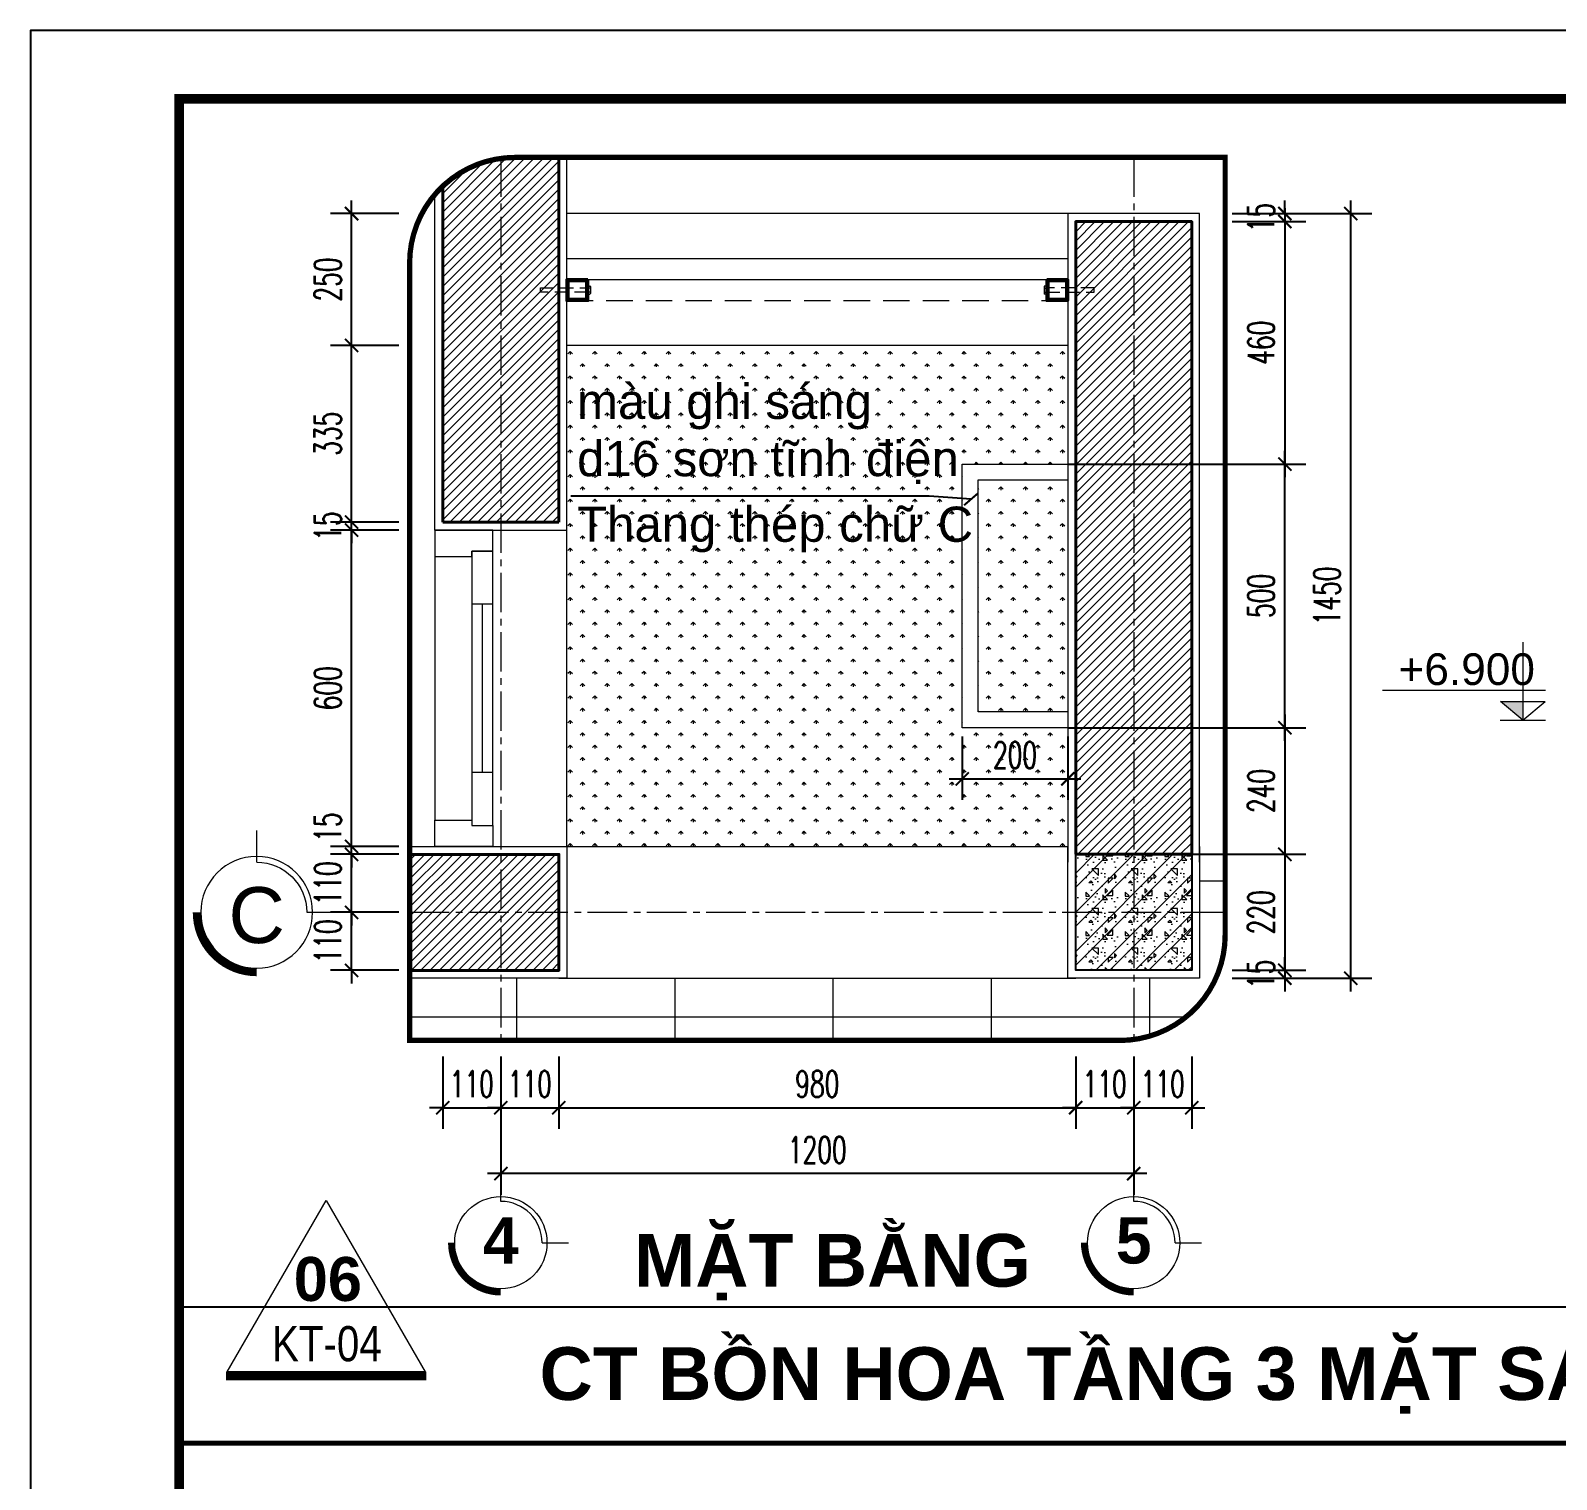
# Model space of a CAD drawing. Header units: millimetres. Extents: x -229618 to 2906, y -178063 to 96806.
# Drawn here: x -63420 to -60527, y -51748 to -49001 of the extents above; entities that cross this region are included whole.
import ezdxf
from ezdxf.enums import TextEntityAlignment as Align

# ---------------------------------------------------------------- set-up
doc = ezdxf.new("R2010")
doc.units = ezdxf.units.MM
doc.header["$LTSCALE"] = 200
doc.header["$MEASUREMENT"] = 0
doc.header["$PDMODE"] = 3
doc.header["$PDSIZE"] = 50
doc.linetypes.add('CENTER2', pattern=[1.125, 0.75, -0.125, 0.125, -0.125])
doc.linetypes.add('DASHED2', pattern=[0.375, 0.25, -0.125])
doc.layers.get('0').update_dxf_attribs({"color": 95, "linetype": 'CONTINUOUS'})
doc.layers.get('DEFPOINTS').update_dxf_attribs({"linetype": 'CONTINUOUS'})
for name, color, linetype, lineweight in [('cat', 1, 'CONTINUOUS', 40), ('hatch', 250, 'CONTINUOUS', 5), ('khuat', 8, 'DASHED2', 15), ('nho', 252, 'CONTINUOUS', 15), ('thay', 7, 'CONTINUOUS', 18), ('tim', 18, 'CENTER2', 9)]:
    doc.layers.add(name, color=color, linetype=linetype, lineweight=lineweight)
for name, color, linetype in [('COT', 2, 'CONTINUOUS'), ('CUA', 145, 'CONTINUOUS'), ('DIM', 251, 'CONTINUOUS'), ('KHUNGTEN', 7, 'CONTINUOUS'), ('TEXT', 33, 'CONTINUOUS')]:
    doc.layers.add(name, color=color, linetype=linetype)
doc.layers.add('in', color=203, linetype='CONTINUOUS', lineweight=5, plot=False)
doc.styles.add('Aria H B iso', font='Vharialb_0.ttf')
doc.styles.add('Aria H iso', font='Vharial_0.ttf')
doc.styles.add('Arial iso', font='vnarial_0.ttf')
doc.styles.add('Arial N   H iso', font='Vharialn_0.ttf')
doc.styles.add('Arial N  iso', font='vnarialn_0.ttf')
doc.styles.add('Scale', font='vnsimli.shx', dxfattribs={"width": 0.65, "bigfont": 'bigfont.shx'})
doc.dimstyles.new('Scale', dxfattribs={"dimscale": 75, "dimtxt": 2, "dimasz": 1, "dimexe": 1.6, "dimexo": 0, "dimgap": 0.8, "dimtad": 1, "dimdec": 0, "dimzin": 0, "dimdsep": 46, "dimtxsty": 'Scale', "dimblk": 'ARCHTICK', "dimcen": 0.1, "dimdle": 1, "dimclrd": 256, "dimclre": 256, "dimclrt": 3, "dimadec": 0, "dimazin": 0, "dimtfac": 1, "dimtdec": 0, "dimtix": 1, "dimtmove": 2, "dimatfit": 3, "dimldrblk": 'ARCHTICK', "dimfxl": 0, "dimtolj": 1, "dimtzin": 0, "dimarcsym": 0})

# ---------------------------------------------------------------- blocks, each defined once
blk = doc.blocks.new('ct')
at = {"layer": 'thay', "ltscale": 600}
blk.add_line((8891, 0), (-8891, 0), dxfattribs=at)
blk.add_lwpolyline([(0, 15400), (14294, -9358), (-14294, -9358)], close=True, dxfattribs=at)
at = {"layer": 'thay', "color": 1, "ltscale": 600, "const_width": 1270}
blk.add_lwpolyline([(-14464, -9993), (14464, -9993)], dxfattribs=at)
at = {"layer": 'TEXT'}
for tag, height, style, p in [('01', 6350, 'Aria H B iso', (238, 862)), ('KT-00', 5080, 'Arial N   H iso', (96, -7856))]:
    blk.add_attdef(tag, text='', height=height, dxfattribs=dict(at, style=style)).set_placement(p, align=Align.CENTER)
blk = doc.blocks.new('*U870')
at = {"layer": 'thay', "ltscale": 600}
for p, q in [((534, -513), (874, -513)), ((0, -1047), (0, -1387))]:
    blk.add_line(p, q, dxfattribs=at)
at = {"layer": 'thay', "ltscale": 600, "const_width": 85.2}
blk.add_lwpolyline([(-639, -513, -0.414214), (0, 126, -0.414214)], format="xyb", dxfattribs=at)
at = {"layer": 'thay', "ltscale": 600}
blk.add_circle((0, -513), 596, dxfattribs=at)
blk.add_arc((0, -513), 534, 270, 0, dxfattribs=at)
at = {"layer": 'TEXT', "linetype": 'Continuous', "style": 'Aria H iso'}
blk.add_attdef('A', text='', height=596, dxfattribs=at).set_placement((0, -781), align=Align.CENTER)
blk = doc.blocks.new('_ArchTick')
at = {"color": 0, "linetype": 'ByBlock', "const_width": 0.15}
blk.add_lwpolyline([(-0.5, -0.5), (0.5, 0.5)], dxfattribs=at)
blk = doc.blocks.new('*D1297')
at = {"layer": 'DEFPOINTS', "color": 0}
for p in [(-62638.4, -50945.9), (-62528.4, -50945.9), (-62528.4, -51043.2)]:
    blk.add_point(p, dxfattribs=at)
at = {"layer": 'DIM', "lineweight": -2}
for p, q in [((-62638.4, -50945.9), (-62638.4, -51083.2)), ((-62528.4, -50945.9), (-62528.4, -51083.2)), ((-62638.4, -51043.2), (-62663.4, -51043.2)), ((-62638.4, -51043.2), (-62528.4, -51043.2)), ((-62528.4, -51043.2), (-62503.4, -51043.2))]:
    blk.add_line(p, q, dxfattribs=at)
at = {"layer": 'DIM', "lineweight": -2, "xscale": 25, "yscale": 25, "zscale": 25}
blk.add_blockref('_ArchTick', (-62638.4, -51043.2), dxfattribs=at)
at = {"layer": 'DIM', "lineweight": -2, "xscale": 25, "yscale": 25, "zscale": 25, "rotation": 180}
blk.add_blockref('_ArchTick', (-62528.4, -51043.2), dxfattribs=at)
at = {"layer": 'DIM', "color": 3, "insert": (-62583.4, -50998.2), "char_height": 50, "attachment_point": 5, "style": 'Scale'}
blk.add_mtext('\\A1;110', dxfattribs=at)
blk = doc.blocks.new('*D1298')
at = {"layer": 'DEFPOINTS', "color": 0}
for p in [(-62528.4, -50945.9), (-62418.4, -50945.9), (-62418.4, -51043.2)]:
    blk.add_point(p, dxfattribs=at)
at = {"layer": 'DIM', "lineweight": -2}
for p, q in [((-62528.4, -50945.9), (-62528.4, -51083.2)), ((-62418.4, -50945.9), (-62418.4, -51083.2)), ((-62528.4, -51043.2), (-62553.4, -51043.2)), ((-62528.4, -51043.2), (-62418.4, -51043.2)), ((-62418.4, -51043.2), (-62393.4, -51043.2))]:
    blk.add_line(p, q, dxfattribs=at)
at = {"layer": 'DIM', "lineweight": -2, "xscale": 25, "yscale": 25, "zscale": 25}
blk.add_blockref('_ArchTick', (-62528.4, -51043.2), dxfattribs=at)
at = {"layer": 'DIM', "lineweight": -2, "xscale": 25, "yscale": 25, "zscale": 25, "rotation": 180}
blk.add_blockref('_ArchTick', (-62418.4, -51043.2), dxfattribs=at)
at = {"layer": 'DIM', "color": 3, "insert": (-62473.4, -50998.2), "char_height": 50, "attachment_point": 5, "style": 'Scale'}
blk.add_mtext('\\A1;110', dxfattribs=at)
blk = doc.blocks.new('*D1299')
at = {"layer": 'DEFPOINTS', "color": 0}
for p in [(-62418.4, -50945.9), (-61438.4, -50945.9), (-61438.4, -51043.2)]:
    blk.add_point(p, dxfattribs=at)
at = {"layer": 'DIM', "lineweight": -2}
for p, q in [((-62418.4, -50945.9), (-62418.4, -51083.2)), ((-61438.4, -50945.9), (-61438.4, -51083.2)), ((-62443.4, -51043.2), (-61413.4, -51043.2))]:
    blk.add_line(p, q, dxfattribs=at)
at = {"layer": 'DIM', "lineweight": -2, "xscale": 25, "yscale": 25, "zscale": 25, "rotation": 180}
blk.add_blockref('_ArchTick', (-62418.4, -51043.2), dxfattribs=at)
at = {"layer": 'DIM', "lineweight": -2, "xscale": 25, "yscale": 25, "zscale": 25}
blk.add_blockref('_ArchTick', (-61438.4, -51043.2), dxfattribs=at)
at = {"layer": 'DIM', "color": 3, "insert": (-61928.4, -50998.2), "char_height": 50, "attachment_point": 5, "style": 'Scale'}
blk.add_mtext('\\A1;980', dxfattribs=at)
blk = doc.blocks.new('*D1300')
at = {"layer": 'DEFPOINTS', "color": 0}
for p in [(-61438.4, -50945.9), (-61328.4, -50945.9), (-61328.4, -51043.2)]:
    blk.add_point(p, dxfattribs=at)
at = {"layer": 'DIM', "lineweight": -2}
for p, q in [((-61438.4, -50945.9), (-61438.4, -51083.2)), ((-61328.4, -50945.9), (-61328.4, -51083.2)), ((-61438.4, -51043.2), (-61463.4, -51043.2)), ((-61438.4, -51043.2), (-61328.4, -51043.2)), ((-61328.4, -51043.2), (-61303.4, -51043.2))]:
    blk.add_line(p, q, dxfattribs=at)
at = {"layer": 'DIM', "lineweight": -2, "xscale": 25, "yscale": 25, "zscale": 25}
blk.add_blockref('_ArchTick', (-61438.4, -51043.2), dxfattribs=at)
at = {"layer": 'DIM', "lineweight": -2, "xscale": 25, "yscale": 25, "zscale": 25, "rotation": 180}
blk.add_blockref('_ArchTick', (-61328.4, -51043.2), dxfattribs=at)
at = {"layer": 'DIM', "color": 3, "insert": (-61383.4, -50998.2), "char_height": 50, "attachment_point": 5, "style": 'Scale'}
blk.add_mtext('\\A1;110', dxfattribs=at)
blk = doc.blocks.new('*D1301')
at = {"layer": 'DEFPOINTS', "color": 0}
for p in [(-61328.4, -50945.9), (-61218.4, -50945.9), (-61218.4, -51043.2)]:
    blk.add_point(p, dxfattribs=at)
at = {"layer": 'DIM', "lineweight": -2}
for p, q in [((-61328.4, -50945.9), (-61328.4, -51083.2)), ((-61218.4, -50945.9), (-61218.4, -51083.2)), ((-61328.4, -51043.2), (-61353.4, -51043.2)), ((-61328.4, -51043.2), (-61218.4, -51043.2)), ((-61218.4, -51043.2), (-61193.4, -51043.2))]:
    blk.add_line(p, q, dxfattribs=at)
at = {"layer": 'DIM', "lineweight": -2, "xscale": 25, "yscale": 25, "zscale": 25}
blk.add_blockref('_ArchTick', (-61328.4, -51043.2), dxfattribs=at)
at = {"layer": 'DIM', "lineweight": -2, "xscale": 25, "yscale": 25, "zscale": 25, "rotation": 180}
blk.add_blockref('_ArchTick', (-61218.4, -51043.2), dxfattribs=at)
at = {"layer": 'DIM', "color": 3, "insert": (-61273.4, -50998.2), "char_height": 50, "attachment_point": 5, "style": 'Scale'}
blk.add_mtext('\\A1;110', dxfattribs=at)
blk = doc.blocks.new('*D1302')
at = {"layer": 'DEFPOINTS', "color": 0}
for p in [(-62528.4, -50945.9), (-61328.4, -50945.9), (-62528.4, -51168.2)]:
    blk.add_point(p, dxfattribs=at)
at = {"layer": 'DIM', "lineweight": -2}
for p, q in [((-62528.4, -50945.9), (-62528.4, -51208.2)), ((-61328.4, -50945.9), (-61328.4, -51208.2)), ((-61303.4, -51168.2), (-62553.4, -51168.2))]:
    blk.add_line(p, q, dxfattribs=at)
at = {"layer": 'DIM', "lineweight": -2, "xscale": 25, "yscale": 25, "zscale": 25, "rotation": 180}
blk.add_blockref('_ArchTick', (-62528.4, -51168.2), dxfattribs=at)
at = {"layer": 'DIM', "lineweight": -2, "xscale": 25, "yscale": 25, "zscale": 25}
blk.add_blockref('_ArchTick', (-61328.4, -51168.2), dxfattribs=at)
at = {"layer": 'DIM', "color": 3, "insert": (-61928.4, -51123.2), "char_height": 50, "attachment_point": 5, "style": 'Scale'}
blk.add_mtext('\\A1;1200', dxfattribs=at)
blk = doc.blocks.new('*D1303')
at = {"layer": 'DEFPOINTS', "color": 0}
for p in [(-62811.4, -50672.7), (-62721.9, -50672.7), (-62721.9, -50782.7)]:
    blk.add_point(p, dxfattribs=at)
at = {"layer": 'DIM', "lineweight": -2}
for p, q in [((-62811.4, -50672.7), (-62811.4, -50647.7)), ((-62721.9, -50672.7), (-62851.4, -50672.7)), ((-62811.4, -50782.7), (-62811.4, -50672.7)), ((-62721.9, -50782.7), (-62851.4, -50782.7)), ((-62811.4, -50782.7), (-62811.4, -50807.7))]:
    blk.add_line(p, q, dxfattribs=at)
at = {"layer": 'DIM', "lineweight": -2, "xscale": 25, "yscale": 25, "zscale": 25}
for p, rotation in [((-62811.4, -50672.7), 270), ((-62811.4, -50782.7), 90)]:
    blk.add_blockref('_ArchTick', p, dxfattribs=dict(at, rotation=rotation))
at = {"layer": 'DIM', "color": 3, "insert": (-62856.4, -50727.7), "char_height": 50, "attachment_point": 5, "rotation": 90, "style": 'Scale'}
blk.add_mtext('\\A1;110', dxfattribs=at)
blk = doc.blocks.new('*D1304')
at = {"layer": 'DEFPOINTS', "color": 0}
for p in [(-62811.4, -50562.7), (-62721.9, -50562.7), (-62721.9, -50672.7)]:
    blk.add_point(p, dxfattribs=at)
at = {"layer": 'DIM', "lineweight": -2}
for p, q in [((-62811.4, -50562.7), (-62811.4, -50537.7)), ((-62721.9, -50562.7), (-62851.4, -50562.7)), ((-62811.4, -50672.7), (-62811.4, -50562.7)), ((-62721.9, -50672.7), (-62851.4, -50672.7)), ((-62811.4, -50672.7), (-62811.4, -50697.7))]:
    blk.add_line(p, q, dxfattribs=at)
at = {"layer": 'DIM', "lineweight": -2, "xscale": 25, "yscale": 25, "zscale": 25}
for p, rotation in [((-62811.4, -50562.7), 270), ((-62811.4, -50672.7), 90)]:
    blk.add_blockref('_ArchTick', p, dxfattribs=dict(at, rotation=rotation))
at = {"layer": 'DIM', "color": 3, "insert": (-62856.4, -50617.7), "char_height": 50, "attachment_point": 5, "rotation": 90, "style": 'Scale'}
blk.add_mtext('\\A1;110', dxfattribs=at)
blk = doc.blocks.new('*D1305')
at = {"layer": 'DEFPOINTS', "color": 0}
for p in [(-62811.4, -50547.8), (-62721.9, -50547.8), (-62721.9, -50562.7)]:
    blk.add_point(p, dxfattribs=at)
at = {"layer": 'DIM', "lineweight": -2}
for p, q in [((-62811.4, -50547.8), (-62811.4, -50522.8)), ((-62721.9, -50547.8), (-62851.4, -50547.8)), ((-62721.9, -50562.7), (-62851.4, -50562.7)), ((-62811.4, -50562.7), (-62811.4, -50547.8)), ((-62811.4, -50562.7), (-62811.4, -50587.7))]:
    blk.add_line(p, q, dxfattribs=at)
at = {"layer": 'DIM', "lineweight": -2, "xscale": 25, "yscale": 25, "zscale": 25}
for p, rotation in [((-62811.4, -50547.8), 270), ((-62811.4, -50562.7), 90)]:
    blk.add_blockref('_ArchTick', p, dxfattribs=dict(at, rotation=rotation))
at = {"layer": 'DIM', "color": 3, "insert": (-62856.4, -50511.2), "char_height": 50, "attachment_point": 5, "rotation": 90, "style": 'Scale'}
blk.add_mtext('\\A1;15', dxfattribs=at)
blk = doc.blocks.new('*D1306')
at = {"layer": 'DEFPOINTS', "color": 0}
for p in [(-62811.4, -49947.8), (-62721.9, -49947.8), (-62721.9, -50547.8)]:
    blk.add_point(p, dxfattribs=at)
at = {"layer": 'DIM', "lineweight": -2}
for p, q in [((-62811.4, -50572.8), (-62811.4, -49922.8)), ((-62721.9, -49947.8), (-62851.4, -49947.8)), ((-62721.9, -50547.8), (-62851.4, -50547.8))]:
    blk.add_line(p, q, dxfattribs=at)
at = {"layer": 'DIM', "lineweight": -2, "xscale": 25, "yscale": 25, "zscale": 25}
for p, rotation in [((-62811.4, -49947.8), 90), ((-62811.4, -50547.8), 270)]:
    blk.add_blockref('_ArchTick', p, dxfattribs=dict(at, rotation=rotation))
at = {"layer": 'DIM', "color": 3, "insert": (-62856.4, -50247.8), "char_height": 50, "attachment_point": 5, "rotation": 90, "style": 'Scale'}
blk.add_mtext('\\A1;600', dxfattribs=at)
blk = doc.blocks.new('*D1307')
at = {"layer": 'DEFPOINTS', "color": 0}
for p in [(-62811.4, -49932.8), (-62721.9, -49932.8), (-62721.9, -49947.8)]:
    blk.add_point(p, dxfattribs=at)
at = {"layer": 'DIM', "lineweight": -2}
for p, q in [((-62811.4, -49932.8), (-62811.4, -49907.8)), ((-62721.9, -49932.8), (-62851.4, -49932.8)), ((-62811.4, -49947.8), (-62811.4, -49932.8)), ((-62721.9, -49947.8), (-62851.4, -49947.8)), ((-62811.4, -49947.8), (-62811.4, -49972.8))]:
    blk.add_line(p, q, dxfattribs=at)
at = {"layer": 'DIM', "lineweight": -2, "xscale": 25, "yscale": 25, "zscale": 25}
for p, rotation in [((-62811.4, -49932.8), 270), ((-62811.4, -49947.8), 90)]:
    blk.add_blockref('_ArchTick', p, dxfattribs=dict(at, rotation=rotation))
at = {"layer": 'DIM', "color": 3, "insert": (-62856.4, -49940.3), "char_height": 50, "attachment_point": 5, "rotation": 90, "style": 'Scale'}
blk.add_mtext('\\A1;15', dxfattribs=at)
blk = doc.blocks.new('*D1308')
at = {"layer": 'DEFPOINTS', "color": 0}
for p in [(-62811.4, -49597.7), (-62721.9, -49597.7), (-62721.9, -49932.8)]:
    blk.add_point(p, dxfattribs=at)
at = {"layer": 'DIM', "lineweight": -2}
for p, q in [((-62811.4, -49957.8), (-62811.4, -49572.7)), ((-62721.9, -49597.7), (-62851.4, -49597.7)), ((-62721.9, -49932.8), (-62851.4, -49932.8))]:
    blk.add_line(p, q, dxfattribs=at)
at = {"layer": 'DIM', "lineweight": -2, "xscale": 25, "yscale": 25, "zscale": 25}
for p, rotation in [((-62811.4, -49597.7), 90), ((-62811.4, -49932.8), 270)]:
    blk.add_blockref('_ArchTick', p, dxfattribs=dict(at, rotation=rotation))
at = {"layer": 'DIM', "color": 3, "insert": (-62856.4, -49765.2), "char_height": 50, "attachment_point": 5, "rotation": 90, "style": 'Scale'}
blk.add_mtext('\\A1;335', dxfattribs=at)
blk = doc.blocks.new('*D1309')
at = {"layer": 'DEFPOINTS', "color": 0}
for p in [(-62811.4, -49347.7), (-62721.9, -49347.7), (-62721.9, -49597.7)]:
    blk.add_point(p, dxfattribs=at)
at = {"layer": 'DIM', "lineweight": -2}
for p, q in [((-62811.4, -49622.7), (-62811.4, -49322.7)), ((-62721.9, -49347.7), (-62851.4, -49347.7)), ((-62721.9, -49597.7), (-62851.4, -49597.7))]:
    blk.add_line(p, q, dxfattribs=at)
at = {"layer": 'DIM', "lineweight": -2, "xscale": 25, "yscale": 25, "zscale": 25}
for p, rotation in [((-62811.4, -49347.7), 90), ((-62811.4, -49597.7), 270)]:
    blk.add_blockref('_ArchTick', p, dxfattribs=dict(at, rotation=rotation))
at = {"layer": 'DIM', "color": 3, "insert": (-62856.4, -49472.7), "char_height": 50, "attachment_point": 5, "rotation": 90, "style": 'Scale'}
blk.add_mtext('\\A1;250', dxfattribs=at)
blk = doc.blocks.new('*D1310')
at = {"layer": 'DEFPOINTS', "color": 0}
for p in [(-61141.5, -49347.7), (-61141.5, -49362.7), (-61041.8, -49362.7)]:
    blk.add_point(p, dxfattribs=at)
at = {"layer": 'DIM', "lineweight": -2}
for p, q in [((-61041.8, -49347.7), (-61041.8, -49322.7)), ((-61141.5, -49347.7), (-61001.8, -49347.7)), ((-61041.8, -49347.7), (-61041.8, -49362.7)), ((-61141.5, -49362.7), (-61001.8, -49362.7)), ((-61041.8, -49362.7), (-61041.8, -49387.7))]:
    blk.add_line(p, q, dxfattribs=at)
at = {"layer": 'DIM', "lineweight": -2, "xscale": 25, "yscale": 25, "zscale": 25}
for p, rotation in [((-61041.8, -49347.7), 270), ((-61041.8, -49362.7), 90)]:
    blk.add_blockref('_ArchTick', p, dxfattribs=dict(at, rotation=rotation))
at = {"layer": 'DIM', "color": 3, "insert": (-61086.8, -49355.2), "char_height": 50, "attachment_point": 5, "rotation": 90, "style": 'Scale'}
blk.add_mtext('\\A1;15', dxfattribs=at)
blk = doc.blocks.new('*D1311')
at = {"layer": 'DEFPOINTS', "color": 0}
for p in [(-61141.5, -49362.7), (-61141.5, -49822.7), (-61041.8, -49822.7)]:
    blk.add_point(p, dxfattribs=at)
at = {"layer": 'DIM', "lineweight": -2}
for p, q in [((-61041.8, -49337.7), (-61041.8, -49847.7)), ((-61141.5, -49362.7), (-61001.8, -49362.7)), ((-61141.5, -49822.7), (-61001.8, -49822.7))]:
    blk.add_line(p, q, dxfattribs=at)
at = {"layer": 'DIM', "lineweight": -2, "xscale": 25, "yscale": 25, "zscale": 25}
for p, rotation in [((-61041.8, -49362.7), 90), ((-61041.8, -49822.7), 270)]:
    blk.add_blockref('_ArchTick', p, dxfattribs=dict(at, rotation=rotation))
at = {"layer": 'DIM', "color": 3, "insert": (-61086.8, -49592.7), "char_height": 50, "attachment_point": 5, "rotation": 90, "style": 'Scale'}
blk.add_mtext('\\A1;460', dxfattribs=at)
blk = doc.blocks.new('*D1312')
at = {"layer": 'DEFPOINTS', "color": 0}
for p in [(-61141.5, -50562.7), (-61141.5, -50782.7), (-61041.8, -50782.7)]:
    blk.add_point(p, dxfattribs=at)
at = {"layer": 'DIM', "lineweight": -2}
for p, q in [((-61041.8, -50537.7), (-61041.8, -50807.7)), ((-61141.5, -50562.7), (-61001.8, -50562.7)), ((-61141.5, -50782.7), (-61001.8, -50782.7))]:
    blk.add_line(p, q, dxfattribs=at)
at = {"layer": 'DIM', "lineweight": -2, "xscale": 25, "yscale": 25, "zscale": 25}
for p, rotation in [((-61041.8, -50562.7), 90), ((-61041.8, -50782.7), 270)]:
    blk.add_blockref('_ArchTick', p, dxfattribs=dict(at, rotation=rotation))
at = {"layer": 'DIM', "color": 3, "insert": (-61086.8, -50672.7), "char_height": 50, "attachment_point": 5, "rotation": 90, "style": 'Scale'}
blk.add_mtext('\\A1;220', dxfattribs=at)
blk = doc.blocks.new('*D1313')
at = {"layer": 'DEFPOINTS', "color": 0}
for p in [(-61141.5, -50782.7), (-61141.5, -50797.7), (-61041.8, -50797.7)]:
    blk.add_point(p, dxfattribs=at)
at = {"layer": 'DIM', "lineweight": -2}
for p, q in [((-61041.8, -50782.7), (-61041.8, -50757.7)), ((-61141.5, -50782.7), (-61001.8, -50782.7)), ((-61141.5, -50797.7), (-61001.8, -50797.7)), ((-61041.8, -50782.7), (-61041.8, -50797.7)), ((-61041.8, -50797.7), (-61041.8, -50822.7))]:
    blk.add_line(p, q, dxfattribs=at)
at = {"layer": 'DIM', "lineweight": -2, "xscale": 25, "yscale": 25, "zscale": 25}
for p, rotation in [((-61041.8, -50782.7), 270), ((-61041.8, -50797.7), 90)]:
    blk.add_blockref('_ArchTick', p, dxfattribs=dict(at, rotation=rotation))
at = {"layer": 'DIM', "color": 3, "insert": (-61086.8, -50790.2), "char_height": 50, "attachment_point": 5, "rotation": 90, "style": 'Scale'}
blk.add_mtext('\\A1;15', dxfattribs=at)
blk = doc.blocks.new('*D1314')
at = {"layer": 'DEFPOINTS', "color": 0}
for p in [(-61141.5, -49347.7), (-60916.8, -49347.7), (-61141.5, -50797.7)]:
    blk.add_point(p, dxfattribs=at)
at = {"layer": 'DIM', "lineweight": -2}
for p, q in [((-60916.8, -50822.7), (-60916.8, -49322.7)), ((-61141.5, -49347.7), (-60876.8, -49347.7)), ((-61141.5, -50797.7), (-60876.8, -50797.7))]:
    blk.add_line(p, q, dxfattribs=at)
at = {"layer": 'DIM', "lineweight": -2, "xscale": 25, "yscale": 25, "zscale": 25}
for p, rotation in [((-60916.8, -49347.7), 90), ((-60916.8, -50797.7), 270)]:
    blk.add_blockref('_ArchTick', p, dxfattribs=dict(at, rotation=rotation))
at = {"layer": 'DIM', "color": 3, "insert": (-60961.8, -50072.7), "char_height": 50, "attachment_point": 5, "rotation": 90, "style": 'Scale'}
blk.add_mtext('\\A1;1450', dxfattribs=at)
blk = doc.blocks.new('cao do')
at = {"layer": 'thay'}
for p, q in [((0, 444.6), (0, 0)), ((798.2, 170.2), (-128.3, 170.2)), ((0, 0), (-127.9, 106.1)), ((127.9, 106.1), (-127.9, 106.1)), ((0, 0), (127.9, 106.1))]:
    blk.add_line(p, q, dxfattribs=at)
at = {"layer": 'thay', "ltscale": 600}
blk.add_line((128.3, 0), (-128.3, 0), dxfattribs=at)
at = {"layer": 'thay', "color": 150, "ltscale": 600}
blk.add_solid([(0, 0), (0, 106.1), (127.9, 106.1)], dxfattribs=at)
at = {"layer": 'TEXT', "style": 'Arial N  iso'}
blk.add_attdef('%%P0.000', text='', height=200, dxfattribs=at).set_placement((69.5, 290), align=Align.MIDDLE_LEFT)
blk = doc.blocks.new('KhungA3')
at = {"layer": 'DEFPOINTS', "color": 8}
blk.add_lwpolyline([(-3.74, 3.81), (416.31, 3.81), (416.31, 300.81), (-3.74, 300.81)], close=True, dxfattribs=at)
at = {"layer": 'KHUNGTEN', "color": 4, "const_width": 0.724}
blk.add_lwpolyline([(7.54, 8.99), (411.13, 8.99), (411.13, 295.64), (7.54, 295.64)], close=True, dxfattribs=at)
blk = doc.blocks.new('*U800')
at = {"layer": 'thay', "ltscale": 600}
for p, q in [((0, -434.9), (0, -384.9)), ((78.3, -513.2), (128.3, -513.2))]:
    blk.add_line(p, q, dxfattribs=at)
at = {"layer": 'thay', "ltscale": 600, "const_width": 12.5}
blk.add_lwpolyline([(-93.8, -513.2, 0.414214), (0, -607, 0.414214)], format="xyb", dxfattribs=at)
at = {"layer": 'thay', "ltscale": 600}
blk.add_circle((0, -513.2), 87.5, dxfattribs=at)
blk.add_arc((0, -513.2), 78.3, 0, 90, dxfattribs=at)
at = {"layer": 'TEXT', "linetype": 'Continuous', "style": 'Aria H B iso'}
blk.add_attdef('A', text='', height=87.5, dxfattribs=at).set_placement((0, -552.6), align=Align.CENTER)
blk = doc.blocks.new('*D1625')
at = {"layer": 'DEFPOINTS', "color": 0}
for p in [(-61453.4, -50322.7), (-61438.4, -50562.7), (-61041.8, -50562.7)]:
    blk.add_point(p, dxfattribs=at)
at = {"layer": 'DIM', "lineweight": -2}
for p, q in [((-61041.8, -50297.7), (-61041.8, -50587.7)), ((-61453.4, -50322.7), (-61001.8, -50322.7)), ((-61438.4, -50562.7), (-61001.8, -50562.7))]:
    blk.add_line(p, q, dxfattribs=at)
at = {"layer": 'DIM', "lineweight": -2, "xscale": 25, "yscale": 25, "zscale": 25}
for p, rotation in [((-61041.8, -50322.7), 90), ((-61041.8, -50562.7), 270)]:
    blk.add_blockref('_ArchTick', p, dxfattribs=dict(at, rotation=rotation))
at = {"layer": 'DIM', "color": 3, "insert": (-61086.8, -50442.7), "char_height": 50, "attachment_point": 5, "rotation": 90, "style": 'Scale'}
blk.add_mtext('\\A1;240', dxfattribs=at)
blk = doc.blocks.new('*D1626')
at = {"layer": 'DEFPOINTS', "color": 0}
for p in [(-61453.4, -49822.7), (-61041.8, -49822.7), (-61453.4, -50322.7)]:
    blk.add_point(p, dxfattribs=at)
at = {"layer": 'DIM', "lineweight": -2}
for p, q in [((-61453.4, -49822.7), (-61001.8, -49822.7)), ((-61041.8, -50347.7), (-61041.8, -49797.7)), ((-61453.4, -50322.7), (-61001.8, -50322.7))]:
    blk.add_line(p, q, dxfattribs=at)
at = {"layer": 'DIM', "lineweight": -2, "xscale": 25, "yscale": 25, "zscale": 25}
for p, rotation in [((-61041.8, -49822.7), 90), ((-61041.8, -50322.7), 270)]:
    blk.add_blockref('_ArchTick', p, dxfattribs=dict(at, rotation=rotation))
at = {"layer": 'DIM', "color": 3, "insert": (-61086.8, -50072.7), "char_height": 50, "attachment_point": 5, "rotation": 90, "style": 'Scale'}
blk.add_mtext('\\A1;500', dxfattribs=at)
blk = doc.blocks.new('*D1627')
at = {"layer": 'DEFPOINTS', "color": 0}
for p in [(-61653.4, -50339.6), (-61453.4, -50339.6), (-61453.4, -50419.6)]:
    blk.add_point(p, dxfattribs=at)
at = {"layer": 'DIM', "lineweight": -2}
for p, q in [((-61653.4, -50339.6), (-61653.4, -50459.6)), ((-61453.4, -50339.6), (-61453.4, -50459.6)), ((-61678.4, -50419.6), (-61428.4, -50419.6))]:
    blk.add_line(p, q, dxfattribs=at)
at = {"layer": 'DIM', "lineweight": -2, "xscale": 25, "yscale": 25, "zscale": 25, "rotation": 180}
blk.add_blockref('_ArchTick', (-61653.4, -50419.6), dxfattribs=at)
at = {"layer": 'DIM', "lineweight": -2, "xscale": 25, "yscale": 25, "zscale": 25}
blk.add_blockref('_ArchTick', (-61453.4, -50419.6), dxfattribs=at)
at = {"layer": 'DIM', "color": 3, "insert": (-61553.4, -50374.6), "char_height": 50, "attachment_point": 5, "style": 'Scale'}
blk.add_mtext('\\A1;200', dxfattribs=at)

msp = doc.modelspace()

# ---------------------------------------------------------------- hatches: boundary and pattern name
at = {"layer": 'cat'}
h = msp.add_hatch(color=256, dxfattribs=at)
h.paths.add_polyline_path([(-62363.4, -49472.7), (-62403.4, -49472.7), (-62403.4, -49512.7), (-62363.4, -49512.7)])
h.paths.add_polyline_path([(-62365.9, -49475.2), (-62365.9, -49510.2), (-62400.9, -49510.2), (-62400.9, -49475.2)], flags=16)
h = msp.add_hatch(color=256, dxfattribs=at)
h.paths.add_polyline_path([(-61493.4, -49472.7), (-61453.4, -49472.7), (-61453.4, -49512.7), (-61493.4, -49512.7)])
h.paths.add_polyline_path([(-61490.9, -49475.2), (-61490.9, -49510.2), (-61455.9, -49510.2), (-61455.9, -49475.2)], flags=16)
at = {"layer": 'hatch'}
h = msp.add_hatch(dxfattribs=at)
h.set_pattern_fill('ANSI31', color=256, scale=100, style=0)
h.paths.add_polyline_path([(-61218.4, -50562.7), (-61438.4, -50562.7), (-61438.4, -49362.7), (-61218.4, -49362.7)])
h.paths.add_polyline_path([(-62701.3, -50782.7), (-62701.3, -50562.7), (-62638.4, -50562.7), (-62638.4, -50782.7)])
edge = h.paths.add_edge_path()
edge.add_arc((-62501.3, -49441.2), 200, 90, 133.2734, ccw=False)
edge.add_line((-62501.3, -49241.2), (-62418.4, -49241.2))
edge.add_line((-62418.4, -49241.2), (-62418.4, -49932.8))
edge.add_line((-62418.4, -49932.8), (-62638.4, -49932.8))
edge.add_line((-62638.4, -49932.8), (-62638.4, -49295.5))
h.paths.add_polyline_path([(-62638.4, -50562.8), (-62418.4, -50562.8), (-62418.4, -50782.8), (-62638.4, -50782.8)])
at = {"layer": 'hatch', "linetype": 'Continuous'}
h = msp.add_hatch(dxfattribs=at)
h.set_pattern_fill('GRASS', color=256, scale=33, style=0)
h.set_pattern_definition([(270, (5249.851, -110302.155), (-23.334524, -23.334524), [6.1875, -40.481548]), (315, (5249.85, -110302.155), (-23.334524, -23.334524), [6.1875, -26.8125]), (225, (5249.85, -110302.155), (-23.334524, 23.334524), [6.1875, -26.8125])])
h.paths.add_polyline_path([(-61453.4, -50292.7), (-61623.4, -50292.7), (-61623.4, -49852.7), (-61453.4, -49852.7)])
h.paths.add_polyline_path([(-62403.4, -49597.7), (-61453.4, -49597.7), (-61453.4, -49822.7), (-61653.4, -49822.7), (-61653.4, -50322.7), (-61453.4, -50322.7), (-61453.4, -50562.7), (-62418.4, -50562.7), (-62418.4, -50547.8), (-62403.4, -50547.8)])
at = {"layer": 'hatch'}
h = msp.add_hatch(dxfattribs=at)
h.set_pattern_fill('BT', color=256, scale=75, style=0)
h.set_pattern_definition([(0, (62.47, 9.62), (0, 75), [0, -75]), (0, (9.49, 42.05), (0, 75), [0, -75]), (0, (11.835, 28.84), (0, 75), [0, -75]), (0, (38.25, 35.006), (0, 75), [0, -75]), (0, (24.02, 56.574), (0, 75), [0, -75]), (0, (20.2, 47.04), (0, 75), [0, -75]), (0, (26.95, 63.03), (0, 75), [0, -75]), (0, (16.53, 69.34), (0, 75), [0, -75]), (0, (30.915, 52.906), (0, 75), [0, -75]), (0, (6.845, 53.2), (0, 75), [0, -75]), (0, (54.84, 53.49), (0, 75), [0, -75]), (0, (65.7, 55.55), (0, 75), [0, -75]), (0, (60.12, 47.92), (0, 75), [0, -75]), (0, (61.74, 37.65), (0, 75), [0, -75]), (0, (42.216, 46.6), (0, 75), [0, -75]), (0, (41.63, 25.91), (0, 75), [0, -75]), (0, (41.63, 19.45), (0, 75), [0, -75]), (0, (6.11, 17.986), (0, 75), [0, -75]), (0, (35.76, 26.79), (0, 75), [0, -75]), (0, (36.05, 1.85), (0, 75), [0, -75]), (0, (27.98, 17.84), (0, 75), [0, -75]), (0, (28.57, 10.5), (0, 75), [0, -75]), (0, (18.88, 5.074), (0, 75), [0, -75]), (0, (23.87, 15.05), (0, 75), [0, -75]), (0, (20.35, 18.13), (0, 75), [0, -75]), (45, (59.994, 15.83), (0, 75.000023), [6, -100.06605]), (135, (64.236, 20.07), (-75.000023, 0), [6, -100.06605]), (270, (59.994, 24.314), (75, -1e-14), [8.485275, -66.514725]), (180, (57.39, 16.784), (-9e-15, -75), [9, -66]), (270, (48.39, 16.784), (75, -1e-14), [9, -66]), (45, (48.39, 7.784), (0, 75.000023), [12.72795, -93.3381]), (90, (29.635, 21.97), (-75, 5e-15), [12.6, -62.4]), (180, (29.635, 34.57), (-9e-15, -75), [12.6, -62.4]), (315, (17.035, 34.57), (75.000023, -2e-14), [17.8191, -88.24695]), (135, (18.96, 8.485), (-75.000023, 0), [5.25, -100.81605]), (225, (15.25, 12.197), (-8e-15, -75.000023), [5.25, -100.81605]), (0, (11.54, 8.485), (0, 75), [7.424625, -67.575375]), (0, (46.376, 59.19), (0, 75), [10.3125, -64.6875]), (90, (56.69, 59.19), (-75, 5e-15), [10.3125, -64.6875]), (225, (56.69, 69.5), (-8e-15, -75.000023), [14.58405, -91.481925]), (270, (37.7, 60.68), (75, -1e-14), [9.375, -65.625]), (0, (37.7, 51.31), (0, 75), [9.375, -65.625]), (135, (47.08, 51.307), (-75.000023, 0), [13.258275, -92.807775]), (45, (42.473, 63.57), (0, 75.000023), [6.375, -99.69105]), (135, (46.98, 68.08), (-75.000023, 0), [6.375, -99.69105]), (270, (42.47, 72.586), (75, -1e-14), [9.0156, -65.9844]), (135, (13.024, 58.17), (-75.000023, 0), [10.606575, -95.4594]), (0, (5.524, 58.17), (0, 75), [7.5, -67.5]), (270, (5.524, 65.67), (75, -1e-14), [7.5, -67.5]), (45, (0, 0), (-37.123106, 37.123106), []), (45, (26.25, 0), (-37.123106, 37.123106), [])])
h.paths.add_polyline_path([(-61218.4, -50782.7), (-61438.4, -50782.7), (-61438.4, -50562.7), (-61218.4, -50562.7)])
at = {"layer": 'hatch', "linetype": 'Continuous'}
h = msp.add_hatch(dxfattribs=at)
h.set_pattern_fill('ANSI37', color=256, scale=2400, angle=45, style=0)
h.set_pattern_definition([(270, (162201.7, -126771.2), (-300, -6e-14), []), (180, (162201.7, -126771.2), (-6e-14, 300), [])])
edge = h.paths.add_edge_path()
edge.add_arc((-61355, -50715.7), 200, 270, 335.8177, ccw=False)
edge.add_line((-61355, -50915.7), (-62701.3, -50915.7))
edge.add_line((-62701.3, -50915.7), (-62701.3, -50797.7))
edge.add_line((-62701.3, -50797.7), (-62638.4, -50797.7))
edge.add_line((-62638.4, -50797.7), (-62638.4, -50797.8))
edge.add_line((-62638.4, -50797.8), (-62418.4, -50797.8))
edge.add_line((-62418.4, -50797.8), (-62418.4, -50797.7))
edge.add_line((-62418.4, -50797.7), (-61172.6, -50797.7))

# ---------------------------------------------------------------- linework, layer by layer
at = {"layer": 'cat', "linetype": 'Continuous'}
for p, q in [((-62418.4, -49932.8), (-62418.4, -49241.2)), ((-62638.4, -49932.8), (-62638.4, -49295.5)), ((-62638.4, -49932.8), (-62418.4, -49932.8))]:
    msp.add_line(p, q, dxfattribs=at)
msp.add_lwpolyline([(-61438.4, -50562.7), (-61218.4, -50562.7), (-61218.4, -49362.7), (-61438.4, -49362.7)], close=True, dxfattribs=at)
at = {"layer": 'cat'}
for points in [[(-62363.4, -49472.7), (-62363.4, -49512.7), (-62403.4, -49512.7), (-62403.4, -49472.7)], [(-62400.9, -49510.2), (-62365.9, -49510.2), (-62365.9, -49475.2), (-62400.9, -49475.2)], [(-61493.4, -49472.7), (-61493.4, -49512.7), (-61453.4, -49512.7), (-61453.4, -49472.7)], [(-61455.9, -49510.2), (-61490.9, -49510.2), (-61490.9, -49475.2), (-61455.9, -49475.2)]]:
    msp.add_lwpolyline(points, close=True, dxfattribs=at)
at = {"layer": 'cat', "linetype": 'Continuous'}
msp.add_lwpolyline([(-62701.3, -50562.8), (-62418.4, -50562.8), (-62418.4, -50782.8), (-62701.3, -50782.8)], dxfattribs=at)
at = {"layer": 'COT', "linetype": 'Continuous'}
msp.add_lwpolyline([(-61438.4, -50562.7), (-61218.4, -50562.7), (-61218.4, -50782.7), (-61438.4, -50782.7)], close=True, dxfattribs=at)
at = {"layer": 'DIM'}
msp.add_lwpolyline([(-58668.3, -51679.4), (-63138.1, -51679.4), (-63138.1, -51421), (-56380.7, -51421)], dxfattribs=at)
at = {"layer": 'hatch'}
for points in [[(-62403.4, -49512.7), (-62363.4, -49512.7), (-62363.4, -49472.7), (-62403.4, -49472.7)], [(-61453.4, -49512.7), (-61493.4, -49512.7), (-61493.4, -49472.7), (-61453.4, -49472.7)]]:
    msp.add_lwpolyline(points, close=True, dxfattribs=at)
at = {"layer": 'in'}
msp.add_lwpolyline([(-63420.1, -49000.5), (-52919.1, -49000.5), (-52919.1, -56425.5), (-63420.1, -56425.5)], close=True, dxfattribs=at)
at = {"layer": 'khuat'}
msp.add_line((-62403.4, -49512.7), (-61453.4, -49512.7), dxfattribs=at)
at = {"layer": 'khuat', "color": 5, "const_width": 10}
msp.add_lwpolyline([(-62701.3, -50915.7), (-61355, -50915.7, 0.414214), (-61155, -50715.7), (-61155, -49241.2), (-62501.3, -49241.2, 0.414214), (-62701.3, -49441.2)], format="xyb", close=True, dxfattribs=at)
at = {"layer": 'khuat', "ltscale": 0.5}
for points in [[(-62453.4, -49496.7), (-62453.4, -49488.7), (-62363.4, -49488.7), (-62363.4, -49496.7)], [(-61403.4, -49496.7), (-61403.4, -49488.7), (-61493.4, -49488.7), (-61493.4, -49496.7)]]:
    msp.add_lwpolyline(points, close=True, dxfattribs=at)
at = {"layer": 'khuat', "color": 5, "const_width": 10}
msp.add_lwpolyline([(-63138.1, -51679.4), (-56380.7, -51679.4)], dxfattribs=at)
at = {"layer": 'nho', "linetype": 'Continuous'}
for p, q in [((-62403.4, -49947.8), (-62403.4, -49241.2)), ((-62653.4, -49947.8), (-62653.4, -49311.3)), ((-62653.4, -49947.8), (-62403.4, -49947.8)), ((-62653.4, -49997.8), (-62653.4, -50497.8)), ((-62563.4, -50407.8), (-62563.4, -50087.8)), ((-62653.4, -50547.8), (-62653.4, -50547.8))]:
    msp.add_line(p, q, dxfattribs=at)
for points in [[(-61203.4, -50577.7), (-61203.4, -49347.7), (-61453.4, -49347.7), (-61453.4, -50577.7)], [(-61453.4, -50322.7), (-61653.4, -50322.7), (-61653.4, -49822.7), (-61453.4, -49822.7)], [(-61453.4, -50292.7), (-61623.4, -50292.7), (-61623.4, -49852.7), (-61453.4, -49852.7)], [(-62701.3, -50547.8), (-62403.4, -50547.8), (-62403.4, -50797.8), (-62701.3, -50797.8)], [(-61203.4, -50547.7), (-61203.4, -50547.7), (-61203.4, -50797.7), (-61453.4, -50797.7), (-61453.4, -50547.7)], [(-61203.4, -50612.7), (-61155, -50612.7)], [(-61203.4, -50672.7), (-61155, -50672.7)]]:
    msp.add_lwpolyline(points, dxfattribs=at)
for points in [[(-62583.4, -49997.8), (-62583.4, -49987.8), (-62543.4, -49987.8), (-62543.4, -49947.8), (-62653.4, -49947.8), (-62653.4, -49997.8)], [(-62583.4, -50507.8), (-62543.4, -50507.8), (-62543.4, -49987.8), (-62583.4, -49987.8)], [(-62583.4, -50087.8), (-62543.4, -50087.8), (-62543.4, -49987.8), (-62583.4, -49987.8)], [(-62583.4, -50507.8), (-62543.4, -50507.8), (-62543.4, -50407.8), (-62583.4, -50407.8)], [(-62583.4, -50497.8), (-62583.4, -50507.8), (-62543.4, -50507.8), (-62543.4, -50547.8), (-62653.4, -50547.8), (-62653.4, -50497.8)]]:
    msp.add_lwpolyline(points, close=True, dxfattribs=at)
at = {"layer": 'thay', "linetype": 'Continuous'}
for p, q in [((-61453.4, -49347.7), (-62403.4, -49347.7)), ((-61453.4, -49597.7), (-62403.4, -49597.7)), ((-62403.4, -50547.8), (-62403.4, -49947.8)), ((-62403.4, -50547.8), (-61453.4, -50547.8)), ((-62418.4, -50797.8), (-61438.4, -50797.8))]:
    msp.add_line(p, q, dxfattribs=at)
at = {"layer": 'thay'}
for p, q in [((-62403.4, -49432.7), (-61453.4, -49432.7)), ((-62403.4, -49472.7), (-61453.4, -49472.7)), ((-62363.4, -49485.2), (-62359.4, -49485.2)), ((-62359.4, -49488.9), (-62363.4, -49488.9)), ((-62359.4, -49496.4), (-62363.4, -49496.4)), ((-62363.4, -49500.2), (-62359.4, -49500.2)), ((-62358.4, -49486.1), (-62358.4, -49499.2)), ((-61498.4, -49486.1), (-61498.4, -49499.2)), ((-61493.4, -49485.2), (-61497.4, -49485.2)), ((-61497.4, -49488.9), (-61493.4, -49488.9)), ((-61497.4, -49496.4), (-61493.4, -49496.4)), ((-61493.4, -49500.2), (-61497.4, -49500.2))]:
    msp.add_line(p, q, dxfattribs=at)
at = {"layer": 'thay', "linetype": 'Continuous'}
msp.add_lwpolyline([(-61203.4, -50562.7), (-61155, -50562.7)], dxfattribs=at)
at = {"layer": 'thay'}
for centre, start, end in [((-62359.4, -49486.1), 0, 90), ((-62359.4, -49487.9), 270, 0), ((-62359.4, -49489.9), 0, 90), ((-62359.4, -49495.4), 270, 0), ((-62359.4, -49497.4), 0, 90), ((-62359.4, -49499.2), 270, 0), ((-61497.4, -49486.1), 90, 180), ((-61497.4, -49487.9), 180, 270), ((-61497.4, -49489.9), 90, 180), ((-61497.4, -49495.4), 180, 270), ((-61497.4, -49497.4), 90, 180), ((-61497.4, -49499.2), 180, 270)]:
    msp.add_arc(centre, 0.994, start, end, dxfattribs=at)
at = {"layer": 'tim', "ltscale": 0.5}
for p, q in [((-62528.4, -49241.2), (-62528.4, -50915.7)), ((-61328.4, -49241.2), (-61328.4, -50915.7)), ((-62701.3, -50672.7), (-61155, -50672.7))]:
    msp.add_line(p, q, dxfattribs=at)

# ---------------------------------------------------------------- block references
at = {"layer": 'CUA', "xscale": 0.01312335953116417, "yscale": 0.01312335953116417, "zscale": 0.01312335958005234}
msp.add_blockref('ct', (-62859.5, -51421), dxfattribs=at).add_auto_attribs({'KT-00': 'kt-04', '01': '06'})
at = {"layer": 'hatch'}
ref = msp.add_blockref('*U870', (-62991.3, -50763.9), dxfattribs=dict(at, xscale=-0.177800000004936, yscale=0.177800000004936, zscale=0.1778, rotation=180))
ref.add_attrib('A', 'c', dxfattribs={"layer": 'TEXT', "linetype": 'Continuous', "height": 106, "style": 'Aria H iso'}).set_placement((-62991.3, -50731), align=Align.CENTER)
for p, values in [((-62528.4, -50786.1), {'A': '4'}), ((-61328.4, -50786.1), {'A': '5'})]:
    msp.add_blockref('*U800', p, dxfattribs=at).add_auto_attribs(values)
at = {"layer": 'KHUNGTEN', "xscale": 25, "yscale": 25, "zscale": 25.00000000000008}
msp.add_blockref('KhungA3', (-63326.7, -56520.9), dxfattribs=at)
at = {"layer": 'thay', "linetype": 'Continuous'}
ref = msp.add_blockref('cao do', (-60590.6, -50308.3), dxfattribs=dict(at, xscale=-0.3333333333139308, yscale=0.3333333333139308, zscale=0.3333333333333333))
ref.add_attrib('%%P0.000', '+6.900', dxfattribs={"layer": 'TEXT', "height": 60, "style": 'Arial N  iso'}).set_placement((-60826.3, -50211.6), align=Align.MIDDLE_LEFT)

# ---------------------------------------------------------------- texts
at = {"layer": 'TEXT', "style": 'Arial iso'}
for s, p in [('mµu ghi s¸ng', (-62383.8, -49737.1)), ('d16 s¬n tÜnh ®iÖn', (-62383.8, -49845.6)), ('Thang thÐp ch÷ C', (-62383.8, -49970.1))]:
    msp.add_text(s, height=66.667, dxfattribs=at).set_placement(p)
at = {"layer": 'TEXT', "style": 'Aria H B iso'}
for s, p in [('mÆt b»ng', (-61899.7, -51382.7)), ('CT bån hoa tÇng 3 mÆt sau', (-61399.6, -51597.4))]:
    msp.add_text(s, height=100, dxfattribs=at).set_placement(p, align=Align.CENTER)

# ---------------------------------------------------------------- dimensions: what is measured, and where the dimension line sits
at = {"layer": 'DIM'}
for base, p1, p2, picture, middle in [((-62811.4, -49347.7), (-62721.9, -49597.7), (-62721.9, -49347.7), '*D1309', (-62856.4, -49472.7)), ((-61041.8, -49362.7), (-61141.5, -49347.7), (-61141.5, -49362.7), '*D1310', (-61086.8, -49355.2)), ((-60916.8, -49347.7), (-61141.5, -50797.7), (-61141.5, -49347.7), '*D1314', (-60961.8, -50072.7)), ((-61041.8, -49822.7), (-61141.5, -49362.7), (-61141.5, -49822.7), '*D1311', (-61086.8, -49592.7)), ((-62811.4, -49597.7), (-62721.9, -49932.8), (-62721.9, -49597.7), '*D1308', (-62856.4, -49765.2)), ((-61041.8, -49822.7), (-61453.4, -50322.7), (-61453.4, -49822.7), '*D1626', (-61086.8, -50072.7)), ((-62811.4, -49932.8), (-62721.9, -49947.8), (-62721.9, -49932.8), '*D1307', (-62856.4, -49940.3)), ((-62811.4, -49947.8), (-62721.9, -50547.8), (-62721.9, -49947.8), '*D1306', (-62856.4, -50247.8)), ((-61041.8, -50562.7), (-61453.4, -50322.7), (-61438.4, -50562.7), '*D1625', (-61086.8, -50442.7)), ((-62811.4, -50562.7), (-62721.9, -50672.7), (-62721.9, -50562.7), '*D1304', (-62856.4, -50617.7)), ((-61041.8, -50782.7), (-61141.5, -50562.7), (-61141.5, -50782.7), '*D1312', (-61086.8, -50672.7)), ((-62811.4, -50672.7), (-62721.9, -50782.7), (-62721.9, -50672.7), '*D1303', (-62856.4, -50727.7)), ((-61041.8, -50797.7), (-61141.5, -50782.7), (-61141.5, -50797.7), '*D1313', (-61086.8, -50790.2))]:
    dim = msp.add_linear_dim(base=base, p1=p1, p2=p2, angle=270, dimstyle='Scale', override={"dimscale": 25}, dxfattribs=at)
    dim.commit()
    dim.dimension.update_dxf_attribs({"geometry": picture, "text_midpoint": middle})
for base, p1, p2, picture, middle in [((-61453.4, -50419.6), (-61653.4, -50339.6), (-61453.4, -50339.6), '*D1627', (-61553.4, -50374.6)), ((-62528.4, -51043.2), (-62638.4, -50945.9), (-62528.4, -50945.9), '*D1297', (-62583.4, -50998.2)), ((-62418.4, -51043.2), (-62528.4, -50945.9), (-62418.4, -50945.9), '*D1298', (-62473.4, -50998.2)), ((-62528.4, -51168.2), (-61328.4, -50945.9), (-62528.4, -50945.9), '*D1302', (-61928.4, -51123.2)), ((-61438.4, -51043.2), (-62418.4, -50945.9), (-61438.4, -50945.9), '*D1299', (-61928.4, -50998.2)), ((-61328.4, -51043.2), (-61438.4, -50945.9), (-61328.4, -50945.9), '*D1300', (-61383.4, -50998.2)), ((-61218.4, -51043.2), (-61328.4, -50945.9), (-61218.4, -50945.9), '*D1301', (-61273.4, -50998.2))]:
    dim = msp.add_linear_dim(base=base, p1=p1, p2=p2, dimstyle='Scale', override={"dimscale": 25}, dxfattribs=at)
    dim.commit()
    dim.dimension.update_dxf_attribs({"geometry": picture, "text_midpoint": middle})
dim = msp.add_linear_dim(base=(-62811.4, -50547.8), p1=(-62721.9, -50562.7), p2=(-62721.9, -50547.8), angle=270, dimstyle='Scale', override={"dimscale": 25}, dxfattribs=at)
dim.commit()
dim.dimension.update_dxf_attribs({"geometry": '*D1305', "text_midpoint": (-62856.4, -50511.2), "dimtype": 160})

# ---------------------------------------------------------------- leaders
msp.add_leader([(-61636.7, -49889.3), (-61716, -49883.5), (-62395.7, -49883.5)], dimstyle='Scale', override={"dimscale": 25}, dxfattribs=at)

doc.saveas('drawing.dxf')
